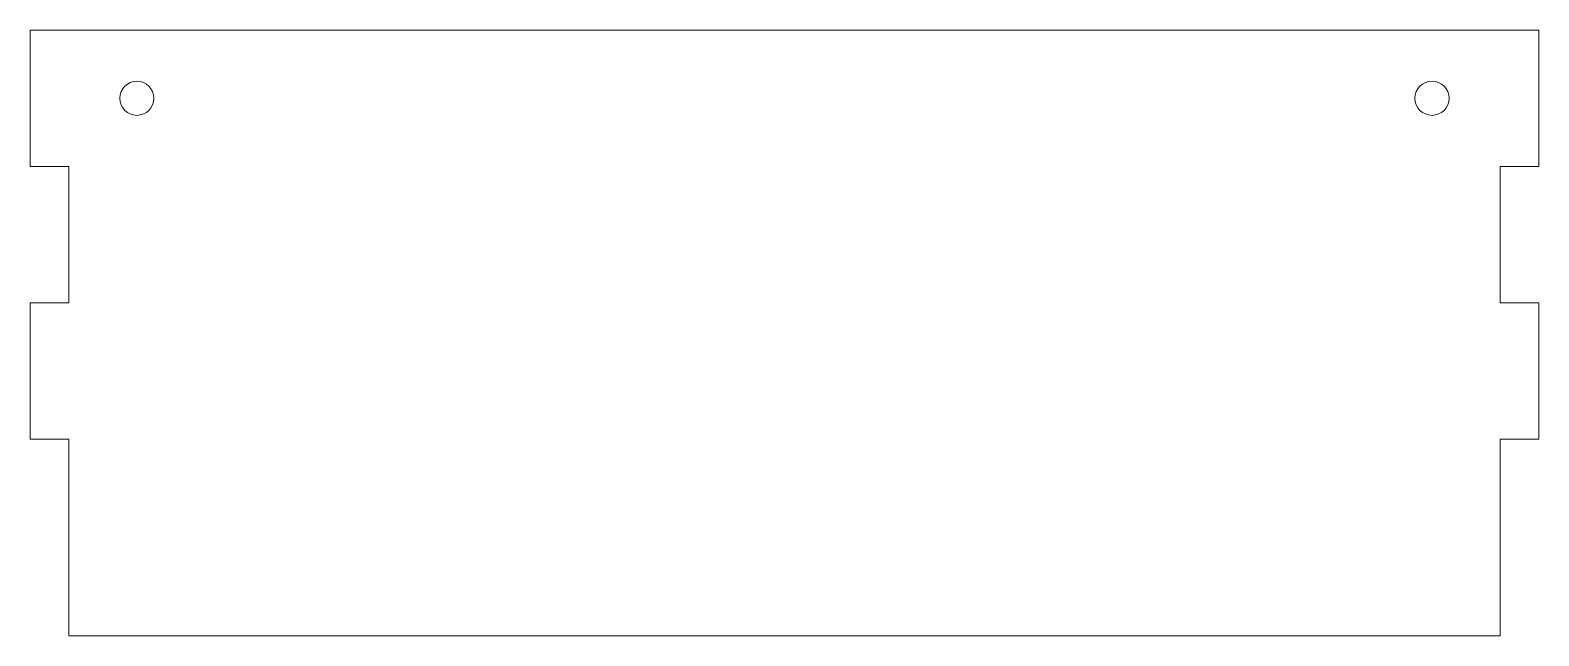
# Model space of a CAD drawing. Header units: millimetres. Extents: x 15 to 126, y 357 to 401.
import ezdxf

# ---------------------------------------------------------------- set-up
doc = ezdxf.new("R2010")
doc.units = ezdxf.units.MM

msp = doc.modelspace()

# ---------------------------------------------------------------- linework, layer by layer
at = {"color": 1, "linetype": 'Continuous', "lineweight": 0}
for p, q in [((15.09, 401.24), (15.09, 391.24)), ((125.75, 401.24), (15.09, 401.24)), ((125.75, 391.24), (125.75, 401.24)), ((15.09, 391.24), (17.92, 391.24)), ((17.92, 391.24), (17.92, 381.24)), ((122.92, 391.24), (125.75, 391.24)), ((122.92, 381.24), (122.92, 391.24)), ((15.09, 381.24), (15.09, 371.24)), ((17.92, 381.24), (15.09, 381.24)), ((125.75, 381.24), (122.92, 381.24)), ((125.75, 371.24), (125.75, 381.24)), ((15.09, 371.24), (17.92, 371.24)), ((17.92, 371.24), (17.92, 356.81)), ((122.92, 356.81), (122.92, 371.24)), ((122.92, 371.24), (125.75, 371.24)), ((17.92, 356.81), (122.92, 356.81))]:
    msp.add_line(p, q, dxfattribs=at)
at = {"color": 7, "linetype": 'Continuous', "lineweight": 0}
for centre in [(22.92, 396.24), (117.92, 396.24)]:
    msp.add_circle(centre, 1.25, dxfattribs=at)

doc.saveas('drawing.dxf')
